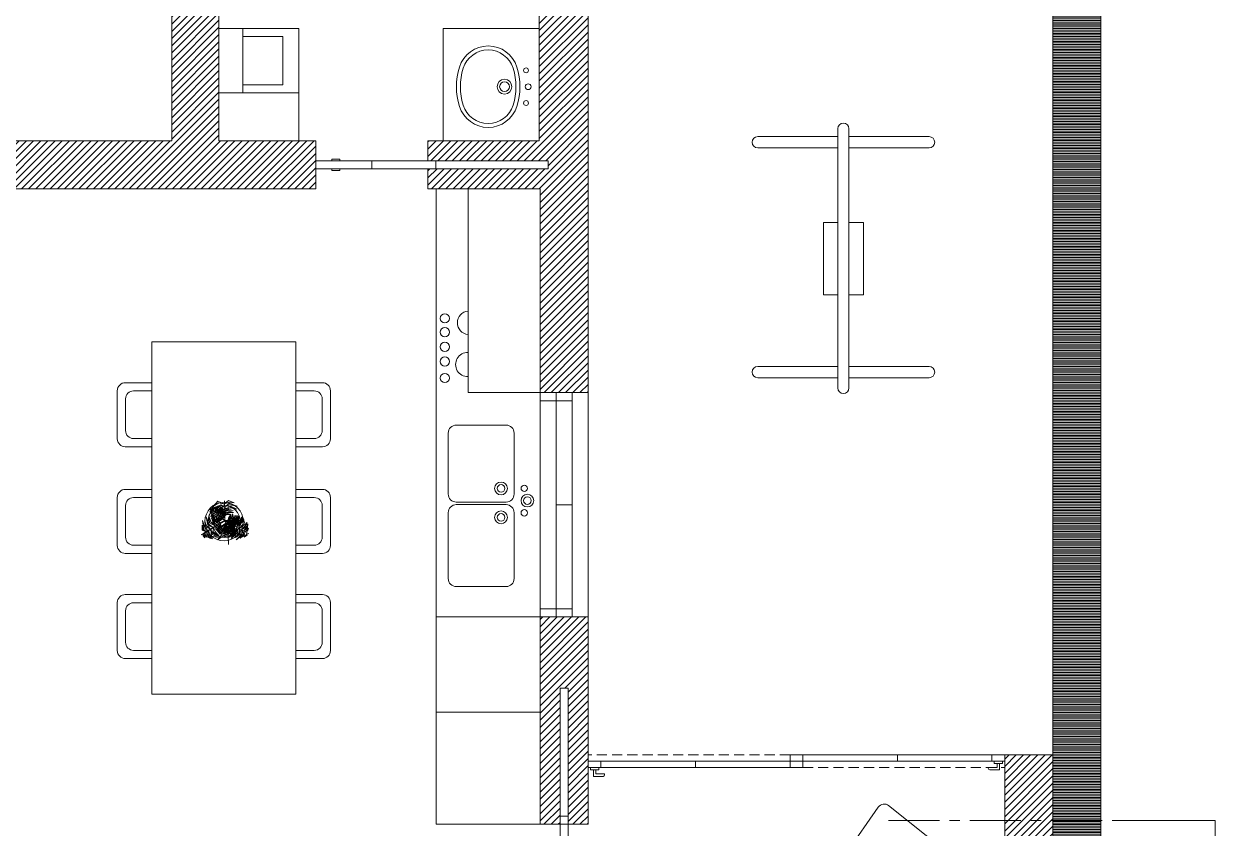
# Model space of a CAD drawing. Header units: millimetres. Extents: x 935 to 13922, y 3203 to 7816.
# Drawn here: x 4312 to 5056, y 6465 to 6967 of the extents above; entities that cross this region are included whole.
import ezdxf

# ---------------------------------------------------------------- set-up
doc = ezdxf.new("R2010")
doc.units = ezdxf.units.MM
doc.linetypes.add('CENTRO', pattern=[50.8, 31.75, -6.35, 6.35, -6.35])
doc.linetypes.add('TRATTEGGIATA2', pattern=[9.525, 6.35, -3.175])
doc.layers.get('0').update_dxf_attribs({"lineweight": 20})
for name, color, linetype, lineweight in [('ALBERO_rami', 33, 'Continuous', 5), ('ARREDI_attrezzature - furniture', 175, 'Continuous', 13), ('Arredo', 7, 'Continuous', 13), ('binario finestra', 160, 'Continuous', 13), ('campiture', 253, 'Continuous', 0), ('finestre', 141, 'Continuous', 13), ('interni', 210, 'Continuous', 13), ('porte', 230, 'Continuous', 13), ('sanitari_bordi', 175, 'Continuous', 13), ('sezioni', 50, 'Continuous', 5)]:
    doc.layers.add(name, color=color, linetype=linetype, lineweight=lineweight)
doc.layers.add('PIANTE', color=7, linetype='Continuous', lineweight=5, true_color=0x007a00)
doc.layers.add('VEGETAZIONE', color=7, linetype='Continuous', lineweight=5, true_color=0x387000)

msp = doc.modelspace()

# ---------------------------------------------------------------- hatches: boundary and pattern name
at = {"layer": 'campiture'}
h = msp.add_hatch(dxfattribs=at)
h.set_pattern_fill('_USER', color=256, pattern_type=0)
h.set_pattern_definition([(0, (0, 0), (0, 1), [])])
h.paths.add_polyline_path([(3574.44, 7025.95), (3574.38, 7026.02), (3574.44, 7026.15), (3574.44, 7313.95), (4274.02, 7313.95), (4274.02, 7343.95), (3544.44, 7343.95), (3544.44, 5741.18), (4984.44, 5741.18), (4984.44, 7343.95), (4404.44, 7343.95), (4404.44, 7313.95), (4954.44, 7313.95), (4954.44, 5771.18), (3574.44, 5771.18)])
h = msp.add_hatch(dxfattribs=at)
h.set_pattern_fill('ANSI31', color=256)
h.set_pattern_definition([(45, (435.8615, -1191.1522), (-2.245064, 2.245064), [])])
h.paths.add_polyline_path([(4034.29, 7018.9), (4034.29, 7036.04), (3724.44, 7036.04), (3724.44, 7006.04), (3728.44, 7006.04), (4004.44, 7006.04), (4004.44, 6842.62), (4004.44, 6836.04), (4034.44, 6836.04), (4034.44, 6863.94), (4096.18, 6863.94), (4096.18, 6893.94), (4034.29, 6893.94)])
h.paths.add_polyline_path([(4274.02, 7036.04), (4244.02, 7036.04), (4244.02, 7007.2), (4274.02, 7007.2)], flags=17)
h.paths.add_polyline_path([(4494.39, 6893.94), (4433.91, 6893.94), (4433.91, 6923.94), (4433.91, 7043.94), (4520.27, 7043.94), (4520.27, 7073.94), (4404.44, 7073.94), (4404.44, 6893.94), (4186.18, 6893.94), (4186.18, 6863.94), (4404.44, 6863.94), (4494.39, 6863.94)])
h.paths.add_polyline_path([(4664.44, 7073.94), (4585.27, 7073.94), (4585.27, 7043.94), (4633.91, 7043.94), (4633.91, 6893.94), (4573.91, 6893.94), (4564.39, 6893.94), (4564.39, 6881.44), (4639.39, 6881.44), (4639.39, 6876.44), (4564.39, 6876.44), (4564.39, 6863.94), (4634.44, 6863.94), (4634.44, 6736.67), (4664.44, 6736.67), (4664.44, 6893.94)])
h.paths.add_polyline_path([(4664.44, 6596.67), (4634.44, 6596.67), (4634.44, 6469.41), (4634.44, 6467.18), (4646.94, 6467.18), (4646.94, 6552.18), (4651.94, 6552.18), (4651.94, 6467.18), (4664.44, 6467.18)])
h.paths.add_polyline_path([(4954.44, 6510.62), (4924.44, 6510.62), (4924.44, 6156.26), (4664.44, 6156.26), (4664.44, 6256.26), (4664.44, 6387.18), (4634.44, 6387.18), (4634.44, 6126.26), (4854.44, 6126.26), (4954.44, 6126.26)])
h.paths.add_polyline_path([(4034.44, 6387.18), (4004.44, 6387.18), (4004.44, 6185.94), (4004.44, 6155.18), (3604.44, 6155.18), (3604.44, 6509.18), (3574.44, 6509.18), (3574.44, 6125.18), (4034.44, 6125.18), (4034.44, 6185.94)])
h.paths.add_polyline_path([(3882.37, 6509.18), (3862.37, 6509.18), (3862.37, 6489.18), (3882.37, 6489.18)])
h.paths.add_polyline_path([(4016.94, 6552.18), (4021.94, 6552.18), (4021.94, 6467.18), (4034.44, 6467.18), (4034.44, 6756.04), (4021.79, 6756.04), (4021.79, 6671.04), (4016.79, 6671.04), (4016.79, 6756.04), (4004.44, 6756.04), (3954.44, 6756.04), (3954.44, 6726.04), (4004.44, 6726.04), (4004.44, 6509.18), (3954.44, 6509.18), (3954.44, 6467.18), (4016.94, 6467.18)])
h.paths.add_polyline_path([(3788.97, 6743.47), (3874.41, 6743.47), (3874.44, 6756.04), (3724.44, 6756.04), (3724.44, 6726.04), (3874.37, 6726.04), (3874.4, 6738.47), (3788.97, 6738.47)])

# ---------------------------------------------------------------- linework, layer by layer
for p, q in [((4984.44, 7343.95), (4984.44, 5741.18)), ((4954.44, 5771.18), (4954.44, 7313.95)), ((4404.44, 6893.94), (4404.44, 7073.94)), ((4664.44, 7073.94), (4664.44, 6893.94)), ((4433.91, 6893.94), (4433.91, 7043.94)), ((4633.91, 7043.94), (4633.91, 6893.88)), ((4186.18, 6893.94), (4404.44, 6893.94)), ((4433.91, 6893.94), (4494.39, 6893.94)), ((4564.39, 6893.94), (4633.91, 6893.94)), ((4664.44, 6893.94), (4664.44, 6736.67)), ((4639.39, 6881.44), (4564.39, 6881.44)), ((4639.39, 6876.44), (4639.39, 6881.44)), ((4564.39, 6876.44), (4639.39, 6876.44)), ((4186.18, 6863.94), (4404.44, 6863.94)), ((4404.44, 6863.94), (4494.39, 6863.94)), ((4564.39, 6863.94), (4634.44, 6863.94)), ((4634.44, 6863.94), (4634.44, 6467.18)), ((4634.44, 6736.67), (4664.44, 6736.67)), ((4664.44, 6736.67), (4664.44, 6596.67)), ((4634.44, 6596.67), (4664.44, 6596.67)), ((4664.44, 6596.67), (4664.44, 6467.18)), ((4646.94, 6467.18), (4646.94, 6552.18)), ((4646.94, 6552.18), (4651.94, 6552.18)), ((4651.94, 6552.18), (4651.94, 6467.18)), ((4790.44, 6510.62), (4790.44, 6506.62)), ((4798.44, 6510.62), (4790.44, 6510.62)), ((4798.44, 6506.62), (4798.44, 6510.62)), ((4916.44, 6506.62), (4916.44, 6510.62)), ((4916.44, 6510.62), (4924.44, 6510.62)), ((4924.44, 6156.26), (4924.44, 6510.62)), ((4954.44, 6510.62), (4924.44, 6510.62)), ((4924.44, 6510.62), (4924.44, 6506.62)), ((4954.44, 6126.26), (4954.44, 6510.62)), ((4954.44, 6510.62), (4954.44, 6126.26)), ((4664.44, 6506.62), (4672.44, 6506.62)), ((4672.44, 6502.62), (4664.44, 6502.62)), ((4672.44, 6506.62), (4672.44, 6502.62)), ((4790.44, 6506.62), (4790.44, 6502.62)), ((4790.44, 6506.62), (4798.44, 6506.62)), ((4790.44, 6502.62), (4798.44, 6502.62)), ((4798.44, 6502.62), (4798.44, 6506.62)), ((4924.44, 6506.62), (4916.44, 6506.62)), ((4634.44, 6467.18), (4664.44, 6467.18))]:
    msp.add_line(p, q)
at = {"layer": 'ALBERO_rami'}
for p, q in [((4820.25, 6896.5), (4770.25, 6896.5)), ((4820.25, 6901.49), (4820.25, 6739.64)), ((4827.25, 6901.49), (4827.25, 6739.64)), ((4877.25, 6896.5), (4827.25, 6896.5)), ((4770.25, 6889.5), (4820.25, 6889.5)), ((4827.25, 6889.5), (4877.25, 6889.5)), ((4811.25, 6797.83), (4811.25, 6842.83)), ((4811.25, 6842.83), (4820.25, 6842.83)), ((4827.25, 6842.83), (4836.25, 6842.83)), ((4836.25, 6842.83), (4836.25, 6797.83)), ((4820.25, 6797.83), (4811.25, 6797.83)), ((4836.25, 6797.83), (4827.25, 6797.83)), ((4820.25, 6753.03), (4770.25, 6753.03)), ((4877.25, 6753.03), (4827.25, 6753.03)), ((4770.25, 6746.03), (4820.25, 6746.03)), ((4827.25, 6746.03), (4877.25, 6746.03))]:
    msp.add_line(p, q, dxfattribs=at)
for centre, start, end in [((4823.75, 6901.49), 0, 180), ((4770.25, 6893), 90, 270), ((4877.25, 6893), 270, 90), ((4770.25, 6749.53), 90, 270), ((4877.25, 6749.53), 270, 90), ((4823.75, 6739.64), 180, 0)]:
    msp.add_arc(centre, 3.5, start, end, dxfattribs=at)
at = {"layer": 'ARREDI_attrezzature - furniture'}
for p, q in [((4433.91, 6963.94), (4433.91, 6923.94)), ((4433.91, 6963.94), (4433.91, 6958.94)), ((4433.91, 6923.94), (4433.91, 6963.94)), ((4448.91, 6963.94), (4433.91, 6963.94)), ((4483.91, 6963.94), (4448.91, 6963.94)), ((4448.91, 6963.94), (4448.91, 6961.44)), ((4448.91, 6961.44), (4448.91, 6923.94)), ((4483.91, 6923.94), (4483.91, 6963.94)), ((4633.91, 6963.94), (4573.91, 6963.94)), ((4573.91, 6963.94), (4573.91, 6893.94)), ((4633.91, 6893.94), (4633.91, 6963.94)), ((4448.91, 6958.94), (4473.91, 6958.94)), ((4473.91, 6958.94), (4473.91, 6928.94)), ((4433.91, 6923.94), (4473.91, 6923.94)), ((4433.91, 6923.94), (4433.91, 6893.94)), ((4448.91, 6923.94), (4433.91, 6923.94)), ((4473.91, 6928.94), (4448.91, 6928.94)), ((4483.91, 6923.94), (4473.91, 6923.94)), ((4483.91, 6893.94), (4483.91, 6923.94)), ((4433.91, 6893.94), (4483.91, 6893.94)), ((4573.91, 6893.94), (4633.91, 6893.94))]:
    msp.add_line(p, q, dxfattribs=at)
at = {"layer": 'Arredo'}
for p, q in [((4494.39, 6893.94), (4494.39, 6863.94)), ((4564.39, 6881.44), (4564.39, 6893.94)), ((4564.39, 6863.94), (4564.39, 6876.44))]:
    msp.add_line(p, q, dxfattribs=at)
at = {"layer": 'binario finestra', "linetype": 'TRATTEGGIATA2'}
for p, q in [((4790.44, 6510.62), (4664.44, 6510.62)), ((4798.44, 6502.62), (4924.44, 6502.62))]:
    msp.add_line(p, q, dxfattribs=at)
at = {"layer": 'finestre'}
for p, q in [((4634.44, 6736.67), (4634.44, 6596.67)), ((4644.44, 6731.67), (4634.44, 6731.67)), ((4644.44, 6731.67), (4644.44, 6736.67)), ((4644.44, 6601.67), (4644.44, 6731.67)), ((4654.44, 6731.67), (4644.44, 6731.67)), ((4654.44, 6731.67), (4654.44, 6736.67)), ((4654.44, 6601.67), (4654.44, 6731.67)), ((4644.44, 6666.67), (4654.44, 6666.67)), ((4644.44, 6601.67), (4634.44, 6601.67)), ((4644.44, 6596.67), (4644.44, 6601.67)), ((4654.44, 6601.67), (4644.44, 6601.67)), ((4654.44, 6596.67), (4654.44, 6601.67)), ((4924.44, 6510.62), (4790.44, 6510.62)), ((4857.44, 6510.62), (4857.44, 6506.62)), ((4924.44, 6506.62), (4664.44, 6506.62)), ((4798.44, 6502.62), (4664.44, 6502.62)), ((4731.44, 6506.62), (4731.44, 6502.62))]:
    msp.add_line(p, q, dxfattribs=at)
at = {"layer": 'finestre', "linetype": 'TRATTEGGIATA2'}
msp.add_line((4634.44, 6601.67), (4634.44, 6731.67), dxfattribs=at)
at = {"layer": 'interni'}
for p, q in [((4569.44, 6467.18), (4569.44, 6863.94)), ((4589.44, 6863.94), (4589.44, 6736.67)), ((4392.03, 6548.37), (4392.03, 6768.37)), ((4392.03, 6768.37), (4482.03, 6768.37)), ((4482.03, 6768.37), (4482.03, 6548.37)), ((4375.5, 6742.89), (4392.03, 6742.89)), ((4498.55, 6742.89), (4482.03, 6742.89)), ((4370.5, 6707.89), (4370.5, 6737.89)), ((4375.64, 6713.03), (4375.64, 6732.76)), ((4380.64, 6737.76), (4392.03, 6737.76)), ((4493.42, 6737.76), (4482.03, 6737.76)), ((4498.42, 6713.03), (4498.42, 6732.76)), ((4503.55, 6707.89), (4503.55, 6737.89)), ((4589.44, 6736.67), (4634.44, 6736.67)), ((4582.1, 6716.44), (4613.17, 6716.44)), ((4577.1, 6673.38), (4577.1, 6711.44)), ((4618.17, 6711.44), (4618.17, 6673.38)), ((4392.03, 6702.89), (4375.5, 6702.89)), ((4392.03, 6708.03), (4380.64, 6708.03)), ((4482.03, 6708.03), (4493.42, 6708.03)), ((4482.03, 6702.89), (4498.55, 6702.89)), ((4370.5, 6641.3), (4370.5, 6671.3)), ((4375.5, 6676.3), (4392.03, 6676.3)), ((4380.64, 6671.17), (4392.03, 6671.17)), ((4498.55, 6676.3), (4482.03, 6676.3)), ((4493.42, 6671.17), (4482.03, 6671.17)), ((4503.55, 6641.3), (4503.55, 6671.3)), ((4375.64, 6646.43), (4375.64, 6666.17)), ((4498.42, 6646.43), (4498.42, 6666.17)), ((4582.1, 6668.38), (4613.17, 6668.38)), ((4613.17, 6666.75), (4582.1, 6666.75)), ((4577.1, 6620.6), (4577.1, 6661.75)), ((4618.17, 6620.6), (4618.17, 6661.75)), ((4392.03, 6641.43), (4380.64, 6641.43)), ((4482.03, 6641.43), (4493.42, 6641.43)), ((4392.03, 6636.3), (4375.5, 6636.3)), ((4482.03, 6636.3), (4498.55, 6636.3)), ((4613.17, 6615.6), (4582.1, 6615.6)), ((4370.5, 6575.65), (4370.5, 6605.65)), ((4375.5, 6610.65), (4392.03, 6610.65)), ((4380.64, 6605.52), (4392.03, 6605.52)), ((4498.55, 6610.65), (4482.03, 6610.65)), ((4493.42, 6605.52), (4482.03, 6605.52)), ((4503.55, 6575.65), (4503.55, 6605.65)), ((4375.64, 6580.79), (4375.64, 6600.52)), ((4498.42, 6580.79), (4498.42, 6600.52)), ((4634.44, 6596.67), (4569.44, 6596.67)), ((4392.03, 6575.79), (4380.64, 6575.79)), ((4482.03, 6575.79), (4493.42, 6575.79)), ((4392.03, 6570.65), (4375.5, 6570.65)), ((4482.03, 6570.65), (4498.55, 6570.65)), ((4482.03, 6548.37), (4392.03, 6548.37)), ((4569.44, 6467.18), (4569.44, 6537.18)), ((4569.44, 6537.18), (4634.44, 6537.18)), ((4826.15, 6450.01), (4845.52, 6477.9)), ((4851.98, 6478.84), (4886.71, 6451.16)), ((4634.44, 6467.18), (4569.44, 6467.18)), ((4995.84, 6469.49), (5055.84, 6469.49)), ((5055.84, 6469.49), (5055.84, 6419.49))]:
    msp.add_line(p, q, dxfattribs=at)
for centre, radius in [((4574.93, 6783.05), 2.87), ((4574.93, 6774.45), 2.87), ((4574.93, 6765.28), 2.87), ((4574.93, 6756.11), 2.87), ((4574.93, 6745.79), 2.87), ((4610.04, 6676.88), 4), ((4610.04, 6676.88), 2.36), ((4624.54, 6676.92), 2), ((4626.5, 6669.29), 4), ((4626.5, 6669.29), 2.36), ((4437.14, 6656.23, 20.18), 12), ((4437.14, 6656.23, 20.18), 10), ((4624.54, 6661.65), 2), ((4610.04, 6658.81), 4), ((4610.04, 6658.81), 2.36)]:
    msp.add_circle(centre, radius, dxfattribs=at)
for centre, radius, start, end in [((4590.11, 6780.33), 7.35, 95.19552, 264.80448), ((4589.24, 6754.23), 7.55, 88.46214, 271.53786), ((4375.5, 6737.89), 5, 90, 180), ((4498.55, 6737.89), 5, 0, 90), ((4380.64, 6732.76), 5, 90, 180), ((4493.42, 6732.76), 5, 0, 90), ((4582.1, 6711.44), 5, 90, 180), ((4613.17, 6711.44), 5, 0, 90), ((4380.64, 6713.03), 5, 180, 270), ((4493.42, 6713.03), 5, 270, 0), ((4375.5, 6707.89), 5, 180, 270), ((4498.55, 6707.89), 5, 270, 0), ((4375.5, 6671.3), 5, 90, 180), ((4380.64, 6666.17), 5, 90, 180), ((4493.42, 6666.17), 5, 0, 90), ((4498.55, 6671.3), 5, 0, 90), ((4582.1, 6673.38), 5, 180, 270), ((4613.17, 6673.38), 5, 270, 0), ((4582.1, 6661.75), 5, 90, 180), ((4613.17, 6661.75), 5, 0, 90), ((4380.64, 6646.43), 5, 180, 270), ((4493.42, 6646.43), 5, 270, 0), ((4375.5, 6641.3), 5, 180, 270), ((4498.55, 6641.3), 5, 270, 0), ((4582.1, 6620.6), 5, 180, 270), ((4613.17, 6620.6), 5, 270, 0), ((4375.5, 6605.65), 5, 90, 180), ((4380.64, 6600.52), 5, 90, 180), ((4493.42, 6600.52), 5, 0, 90), ((4498.55, 6605.65), 5, 0, 90), ((4375.5, 6575.65), 5, 180, 270), ((4380.64, 6580.79), 5, 180, 270), ((4493.42, 6580.79), 5, 270, 0), ((4498.55, 6575.65), 5, 270, 0), ((4849.19, 6475.35), 4.47, 51.44126, 145.22422)]:
    msp.add_arc(centre, radius, start, end, dxfattribs=at)
at = {"layer": 'PIANTE'}
for points in [[(4429.63, 6664.05, 16.39), (4428.43, 6663.49, 16.03), (4428.57, 6664.14, 16.05)], [(4430.76, 6663.03, 16.79), (4430.77, 6662.92, 16.79), (4429.41, 6664.15, 16.29), (4429.4, 6664.26, 16.29)], [(4429.59, 6664.09, 16.36), (4430.44, 6665.58, 15.95), (4429.71, 6665.2, 16.02)], [(4430.48, 6663.46, 16.62), (4431.1, 6664.63, 16.3), (4432.11, 6665.29, 16.17), (4430.31, 6664.73, 16.21)], [(4437.48, 6665.16, 10.53), (4434.75, 6665.4, 10.07), (4430.57, 6664.82, 9.29), (4435.2, 6666.62, 10.27)], [(4437.45, 6667.11, 10.7), (4433.89, 6667.84, 10.15), (4430.63, 6665.71, 9.38), (4433.31, 6668.9, 10.14)], [(4431.92, 6662.08, 16.63), (4432.34, 6664.04, 16.41), (4434.22, 6665.21, 15.98), (4431.77, 6664.39, 16.49)], [(4437.52, 6663.29, 10.37), (4433.96, 6663.77, 9.79), (4432.2, 6663.68, 9.47), (4435.81, 6664.51, 10.18)], [(4432.83, 6661.17, 16.49), (4433.35, 6662.96, 16.69), (4436.39, 6665.67, 15.51), (4432.72, 6663.27, 17.21)], [(4433.67, 6660.33, 15.67), (4434.68, 6662.88, 15.78), (4436.37, 6664.47, 15.15), (4433.93, 6662.95, 16.3)], [(4434.62, 6659.64, 14.83), (4435.48, 6661.99, 14.98), (4438.29, 6664.75, 13.96), (4435, 6662.42, 15.43)], [(4435.42, 6658.84, 14.05), (4436.7, 6661.67, 14.07), (4439.05, 6663.8, 13.16), (4436.14, 6662.08, 14.57)], [(4437.37, 6667.19, 10.7), (4440.57, 6668.36, 10.22), (4443.47, 6667.81, 9.66), (4439.99, 6669.32, 10.41)], [(4437.52, 6662.88, 10.32), (4437.54, 6662.77, 10.32), (4437.43, 6668.96, 10.86), (4437.41, 6669.07, 10.86)], [(4437.51, 6663.7, 10.38), (4441.19, 6664.79, 9.81), (4445.16, 6663.95, 9.03), (4441.09, 6665.85, 9.92)], [(4437.53, 6662.37, 9.79), (4440.01, 6663.25, 10), (4442.76, 6663.17, 9.19), (4439.85, 6664.03, 10.83)], [(4437.56, 6665.41, 10.51), (4440.44, 6666.57, 10.1), (4445.37, 6665.75, 9.15), (4440.42, 6667.54, 10.18)], [(4427.22, 6650.58, 10.84), (4425.27, 6651.86, 10.56), (4423.71, 6656.83, 9.55), (4424.5, 6651.11, 10.69)], [(4428.8, 6651.44, 10.7), (4426.19, 6653.63, 10.22), (4425.21, 6656.42, 9.66), (4425.65, 6652.64, 10.41)], [(4430.25, 6652.49, 10.51), (4427.81, 6654.41, 10.1), (4426.05, 6659.08, 9.15), (4426.97, 6653.91, 10.18)], [(4431.76, 6653.31, 10.38), (4428.96, 6655.95, 9.81), (4427.71, 6659.8, 9.03), (4428.1, 6655.33, 9.92)], [(4430.24, 6663.5, 16.61), (4429.16, 6662.48, 16.31), (4428.3, 6662.13, 16.05), (4429.07, 6663.26, 16.25)], [(4432.02, 6661.9, 16.65), (4429.74, 6660.31, 16.22), (4428.97, 6659.19, 15.97), (4429.48, 6660.98, 16.34)], [(4431.29, 6662.55, 16.73), (4429.13, 6661.38, 16.39), (4429.99, 6662.68, 16.69)], [(4433, 6661.02, 16.35), (4430.41, 6659.53, 16.39), (4429.23, 6658.17, 15.98), (4430.06, 6659.94, 16.78)], [(4432.89, 6653.99, 9.79), (4430.89, 6655.7, 10), (4429.59, 6658.11, 9.19), (4430.3, 6655.16, 10.83)], [(4433.75, 6660.33, 15.64), (4431.28, 6658.74, 15.57), (4430.36, 6656.03, 14.21), (4430.43, 6658.91, 15.99)], [(4433.98, 6654.56, 8.59), (4432.23, 6656.04, 8.77), (4430.57, 6659.08, 7.77), (4431.08, 6656.67, 9.16)], [(4434.71, 6659.47, 14.74), (4432.96, 6658.11, 14.54), (4430.75, 6655.59, 13.79), (4432.65, 6658.9, 15.16)], [(4432.79, 6661.2, 16.54), (4432.8, 6661.09, 16.54), (4430.77, 6662.92, 16.78), (4430.76, 6663.03, 16.78)], [(4437.53, 6662.3, 9.75), (4435.68, 6662.72, 9.75), (4431.57, 6662.81, 8.9), (4434.78, 6663.4, 10.22)], [(4435.95, 6658.35, 13.05), (4434.72, 6657.47, 13.23), (4432.19, 6655.34, 12.71), (4434.04, 6657.14, 13.84)], [(4435.62, 6658.65, 13.88), (4433.28, 6656.95, 13.69), (4432.26, 6655.96, 13.45), (4434.02, 6658.28, 14.25)], [(4434.88, 6655.18, 7.48), (4433.47, 6656.41, 7.6), (4432.47, 6658.44, 6.86), (4432.98, 6656.21, 8.11)], [(4435.82, 6658.48, 13.68), (4435.83, 6658.36, 13.68), (4432.8, 6661.09, 16.53), (4432.79, 6661.2, 16.53)], [(4437.55, 6661.08, 8.54), (4435.94, 6661.6, 8.69), (4432.87, 6661.75, 8.13), (4436.17, 6662.21, 9.35)], [(4436.22, 6658.12, 11.73), (4435.12, 6657.38, 12.05), (4433.2, 6655.8, 11.75), (4435.13, 6657.62, 12.75)], [(4437.57, 6659.98, 7.44), (4435.96, 6660.62, 7.7), (4433.54, 6660.93, 7.46), (4436.03, 6661.18, 8.29)], [(4436.45, 6657.9, 10.52), (4435.33, 6657.18, 10.97), (4433.78, 6655.98, 10.95), (4435.26, 6657.34, 11.61)], [(4436.84, 6657.56, 8.56), (4436.85, 6657.45, 8.56), (4435.83, 6658.36, 13.68), (4435.82, 6658.48, 13.68)], [(4435.92, 6658.38, 13.11), (4436.89, 6660.19, 13.59), (4438.19, 6661.98, 12.98), (4436.65, 6660.25, 14.48)], [(4436.16, 6658.09, 11.79), (4437, 6659.67, 12.21), (4438.63, 6661.93, 11.45), (4437.37, 6660.55, 12.74)], [(4436.43, 6657.93, 10.58), (4437.12, 6659.21, 10.9), (4438.2, 6660.66, 10.31), (4437.04, 6659.37, 11.46)], [(4436.47, 6656.14, 5.63), (4436.48, 6656.03, 5.63), (4437.64, 6656.73), (4437.63, 6656.84)], [(4436.84, 6657.56, 8.56), (4436.85, 6657.45, 8.56), (4437.67, 6656.7, 2.25), (4437.66, 6656.81, 2.25)], [(4437.48, 6661.15, 8.59), (4439.64, 6661.92, 8.77), (4443.1, 6661.83, 7.77), (4440.76, 6662.6, 9.16)], [(4437.61, 6658.2, 5.63), (4437.62, 6658.09, 5.63), (4437.54, 6662.77, 10.32), (4437.52, 6662.88, 10.32)], [(4437.57, 6660.06, 7.48), (4439.34, 6660.66, 7.6), (4441.59, 6660.51, 6.86), (4439.41, 6661.19, 8.11)], [(4437.61, 6658.2, 5.63), (4437.62, 6658.09, 5.63), (4437.64, 6656.73), (4437.63, 6656.84)], [(4438.82, 6656.18, 5.63), (4438.83, 6656.07, 5.63), (4437.64, 6656.73), (4437.63, 6656.84)], [(4438.07, 6655.78, 8.56), (4438.08, 6655.67, 8.56), (4437.67, 6656.7, 2.25), (4437.66, 6656.81, 2.25)], [(4439.01, 6656.85, 12.39), (4439.03, 6656.73, 12.39), (4437.91, 6656.72, 6.08), (4437.9, 6656.83, 6.08)], [(4439.01, 6656.85, 12.39), (4439.03, 6656.73, 12.39), (4440.4, 6656.75, 17.51), (4440.38, 6656.86, 17.51)], [(4439.52, 6656.85, 14.35), (4439.87, 6658.14, 14.8), (4440.2, 6659.07, 14.78), (4440.02, 6658.08, 15.44)], [(4439.56, 6656.85, 14.41), (4439.81, 6656.44, 14.73), (4440, 6654.64, 14.14), (4439.98, 6656.37, 15.29)], [(4439.85, 6656.86, 15.56), (4440.15, 6658.14, 15.88), (4440.51, 6659.59, 15.58), (4440.31, 6657.95, 16.58)], [(4439.87, 6656.91, 15.62), (4440.21, 6656.18, 16.04), (4440.55, 6653.42, 15.28), (4440.53, 6655.28, 16.57)], [(4440.2, 6656.86, 16.88), (4440.5, 6658.34, 17.06), (4440.94, 6660.62, 16.54), (4440.79, 6659.05, 17.67)], [(4440.24, 6656.86, 16.94), (4440.64, 6655.87, 17.42), (4440.9, 6653.68, 16.81), (4440.86, 6655.99, 18.31)], [(4440.38, 6655.32, 7.44), (4441.74, 6656.4, 7.7), (4443.22, 6658.34, 7.46), (4442.2, 6656.06, 8.29)], [(4440.38, 6656.86, 17.51), (4440.4, 6656.75, 17.51), (4444.47, 6656.79, 20.36), (4444.46, 6656.91, 20.36)], [(4440.65, 6656.87, 17.71), (4441.22, 6659.71, 17.52), (4441.31, 6660.11, 17.28), (4441.57, 6658.22, 18.08)], [(4440.92, 6656.87, 17.88), (4441.9, 6653.92, 17.9), (4441.62, 6652.33, 16.99), (4442.58, 6653.99, 18.39)], [(4441.34, 6654.79, 8.54), (4442.6, 6655.93, 8.69), (4444.27, 6658.51, 8.13), (4443.01, 6655.42, 9.35)], [(4441.88, 6656.88, 18.57), (4442.23, 6659.07, 18.37), (4442.32, 6660.95, 17.62), (4443, 6658.69, 18.99)], [(4442.06, 6656.82, 18.66), (4443.01, 6654.5, 18.81), (4442.82, 6652.14, 17.79), (4443.65, 6654.51, 19.26)], [(4442.41, 6654.2, 9.75), (4443.7, 6655.59, 9.75), (4445.83, 6659.1, 8.9), (4444.73, 6656.03, 10.22)], [(4443.16, 6656.89, 19.47), (4443.9, 6659.73, 19.4), (4443.92, 6660.08, 18.04), (4444.8, 6658.72, 19.82)], [(4443.22, 6656.95, 19.5), (4444.2, 6654.39, 19.61), (4444.05, 6653.64, 18.98), (4444.8, 6654.85, 20.13)], [(4443.28, 6653.72, 10.37), (4445.46, 6656.55, 9.79), (4446.27, 6658.13, 9.47), (4445.19, 6654.59, 10.18)], [(4444.18, 6656.9, 20.18), (4445.08, 6659.75, 20.22), (4445.18, 6660.08, 19.81), (4445.61, 6659.69, 20.61)], [(4444.41, 6656.91, 20.32), (4445.24, 6655.24, 20.52), (4445.38, 6653.73, 19.34), (4445.91, 6655.44, 21.04)], [(4444.46, 6656.91, 20.37), (4444.47, 6656.79, 20.37), (4447.2, 6656.82, 20.61), (4447.19, 6656.94, 20.61)], [(4444.91, 6652.81, 10.53), (4446.49, 6655.06, 10.07), (4448.07, 6658.97, 9.29), (4447.32, 6654.05, 10.27)], [(4445.5, 6656.92, 20.48), (4446.09, 6659.63, 20.05), (4446.06, 6659.51, 19.8), (4446.74, 6659.31, 20.17)], [(4445.69, 6656.86, 20.46), (4446.71, 6655.12, 20.24), (4446.66, 6653.98, 19.81), (4447.37, 6655.26, 20.32)], [(4446.62, 6651.87, 10.7), (4449.03, 6654.58, 10.15), (4448.81, 6658.47, 9.38), (4450.23, 6654.55, 10.14)], [(4447.19, 6656.94, 20.62), (4447.2, 6656.82, 20.62), (4449.03, 6656.84, 20.12), (4449.02, 6656.96, 20.12)], [(4447.69, 6656.81, 20.45), (4448.02, 6655.52, 20.13), (4447.84, 6655.12, 20), (4448.67, 6655.99, 20.04)], [(4447.89, 6656.94, 20.44), (4447.99, 6658.42, 20.14), (4448.39, 6659.26, 19.88), (4448.59, 6657.91, 20.08)], [(4448.71, 6656.95, 20.22), (4449.21, 6658.18, 19.86), (4449.56, 6657.6, 19.88)], [(4424.48, 6648.93, 9.42), (4424.49, 6648.82, 9.42), (4423.05, 6647.95, 7.75), (4423.04, 6648.06, 7.75)], [(4425.91, 6649.88, 10.19), (4423.97, 6651.26, 9.33), (4423.41, 6654.02, 9.25), (4423.4, 6650.73, 9.01)], [(4427.14, 6650.53, 10.87), (4427.16, 6650.42, 10.87), (4424.49, 6648.82, 9.42), (4424.48, 6648.93, 9.42)], [(4425.17, 6649.34, 9.81), (4426.08, 6646.52, 8.94), (4424.72, 6647.95, 9.11)], [(4426.12, 6649.92, 10.33), (4427.51, 6646.81, 9.48), (4428.68, 6645.54, 9.32), (4426.64, 6646.76, 9.2)], [(4432.45, 6653.73, 10.32), (4432.47, 6653.61, 10.32), (4427.16, 6650.42, 10.86), (4427.15, 6650.54, 10.86)], [(4427.5, 6650.75, 10.84), (4428.44, 6647.18, 10.3), (4429.86, 6645.4, 9.88), (4427.7, 6646.83, 10.39)], [(4428.83, 6651.54, 10.7), (4429.98, 6648.1, 10.15), (4433.45, 6646.34, 9.38), (4429.35, 6647.07, 10.14)], [(4430.5, 6652.55, 10.53), (4431.66, 6650.06, 10.07), (4434.26, 6646.73, 9.29), (4430.38, 6649.85, 10.27)], [(4432.1, 6653.51, 10.37), (4433.47, 6650.2, 9.79), (4434.43, 6648.72, 9.47), (4431.9, 6651.43, 10.18)], [(4436.47, 6656.14, 5.63), (4436.48, 6656.03, 5.63), (4432.46, 6653.61, 10.32), (4432.45, 6653.73, 10.32)], [(4432.96, 6654.03, 9.75), (4433.52, 6652.21, 9.75), (4435.49, 6648.61, 8.9), (4433.38, 6651.09, 10.22)], [(4438.78, 6654.01, 14.05), (4436.37, 6652.04, 14.07), (4433.32, 6651.17, 13.16), (4436.69, 6651.42, 14.57)], [(4439.14, 6652.93, 14.83), (4437.32, 6651.21, 14.98), (4433.58, 6649.98, 13.96), (4437.56, 6650.61, 15.43)], [(4434, 6654.65, 8.54), (4434.36, 6653, 8.69), (4435.76, 6650.26, 8.13), (4433.71, 6652.89, 9.35)], [(4439.76, 6647.7, 10.84), (4436.2, 6648.67, 10.3), (4433.95, 6648.33, 9.88), (4436.27, 6649.49, 10.39)], [(4438.44, 6655, 11.79), (4436.99, 6653.96, 12.21), (4434.53, 6652.66, 11.45), (4436.26, 6653.34, 12.74)], [(4434.94, 6655.22, 7.44), (4435.2, 6653.5, 7.7), (4436.14, 6651.25, 7.46), (4434.67, 6653.28, 8.29)], [(4439.73, 6649.31, 10.33), (4436.35, 6649.66, 9.48), (4434.67, 6649.29, 9.32), (4436.74, 6650.44, 9.2)], [(4440.06, 6650.77, 16.49), (4438.8, 6649.4, 16.69), (4434.87, 6648.31, 15.51), (4439.23, 6648.84, 17.21)], [(4438.53, 6654.64, 13.11), (4436.85, 6653.45, 13.59), (4434.9, 6652.42, 12.98), (4437.04, 6653.29, 14.48)], [(4439.68, 6651.89, 15.67), (4437.64, 6650.06, 15.78), (4435.42, 6649.38, 15.15), (4438.28, 6649.66, 16.3)], [(4438.27, 6655.27, 10.58), (4437.08, 6654.43, 10.9), (4435.47, 6653.6, 10.31), (4437.08, 6654.25, 11.46)], [(4439.69, 6651.88, 8.8), (4437.84, 6651.79, 8.4), (4436.79, 6652.04, 7.87), (4438.48, 6652.4, 7.96)], [(4439.71, 6650.42, 9.81), (4436.81, 6651.04, 8.94), (4438.73, 6651.51, 9.11)], [(4440.48, 6649.55, 16.63), (4439.23, 6647.98, 16.41), (4437.03, 6647.77, 15.98), (4439.59, 6647.42, 16.49)], [(4438.07, 6655.78, 8.56), (4438.08, 6655.67, 8.56), (4438.59, 6654.4, 13.68), (4438.58, 6654.51, 13.68)], [(4439.67, 6652.63, 8.05), (4438.14, 6652.94, 7.34), (4438.86, 6653.32, 7.14)], [(4438.26, 6655.31, 10.52), (4439.59, 6655.45, 10.97), (4441.51, 6655.84, 10.95), (4439.58, 6655.28, 11.61)], [(4438.38, 6655.01, 11.73), (4439.69, 6655.18, 12.05), (4442.1, 6655.75, 11.75), (4439.57, 6654.97, 12.75)], [(4438.51, 6654.68, 13.05), (4440, 6654.93, 13.23), (4443.22, 6655.71, 12.71), (4440.77, 6654.92, 13.84)], [(4438.58, 6654.51, 13.68), (4438.59, 6654.4, 13.68), (4440.09, 6650.61, 16.53), (4440.08, 6650.72, 16.53)], [(4438.68, 6654.26, 13.88), (4441.53, 6654.75, 13.69), (4442.88, 6655.19, 13.45), (4440.28, 6653.89, 14.25)], [(4438.82, 6656.18, 5.63), (4438.83, 6656.07, 5.63), (4442.93, 6653.8, 10.32), (4442.92, 6653.91, 10.32)], [(4440.45, 6655.28, 7.48), (4440.09, 6653.45, 7.6), (4438.83, 6651.57, 6.86), (4440.51, 6653.13, 8.11)], [(4439.13, 6653.12, 14.74), (4441.3, 6653.57, 14.54), (4444.4, 6654.85, 13.79), (4441.23, 6652.72, 15.16)], [(4441.44, 6654.82, 8.59), (4441.02, 6652.56, 8.77), (4439.22, 6649.61, 7.77), (4441.06, 6651.26, 9.16)], [(4439.6, 6651.93, 15.64), (4442.52, 6652.26, 15.57), (4444.56, 6654.28, 14.21), (4443.21, 6651.73, 15.99)], [(4439.67, 6652.67, 7.98), (4441.77, 6652.85, 7.31), (4440.8, 6653.18, 7.2)], [(4439.7, 6651.23, 9.42), (4439.71, 6651.12, 9.42), (4439.68, 6652.8, 7.75), (4439.67, 6652.91, 7.75)], [(4439.76, 6648.12, 10.87), (4439.77, 6648.01, 10.87), (4439.71, 6651.12, 9.42), (4439.7, 6651.23, 9.42)], [(4439.76, 6648.03, 10.84), (4441.84, 6649.08, 10.56), (4446.92, 6647.94, 9.55), (4441.58, 6650.13, 10.69)], [(4439.81, 6649.51, 10.19), (4441.97, 6650.5, 9.33), (4444.64, 6649.61, 9.25), (4441.8, 6651.26, 9.01)], [(4439.85, 6651.67, 8.94), (4441.46, 6651.85, 8.39), (4442.92, 6651.46, 8.44), (4440.88, 6652.48, 7.88)], [(4439.98, 6650.98, 16.35), (4442.96, 6651.17, 16.39), (4444.62, 6651.86, 15.98), (4443.09, 6650.65, 16.78)], [(4443.63, 6653.52, 10.38), (4442.74, 6649.78, 9.81), (4440.03, 6646.77, 9.03), (4443.7, 6649.34, 9.92)], [(4440.08, 6650.72, 16.54), (4440.09, 6650.61, 16.54), (4441.1, 6648.07, 16.78), (4441.09, 6648.18, 16.78)], [(4440.47, 6649.76, 16.65), (4443.21, 6650.17, 16.22), (4444.4, 6650.84, 15.97), (4443.15, 6649.46, 16.34)], [(4442.47, 6654.16, 9.79), (4441.99, 6651.58, 10), (4440.55, 6649.24, 9.19), (4442.75, 6651.33, 10.83)], [(4440.83, 6648.85, 16.73), (4443.28, 6648.94, 16.39), (4441.93, 6648.16, 16.69)], [(4445.09, 6652.62, 10.51), (4444.65, 6649.55, 10.1), (4441.48, 6645.68, 9.15), (4445.5, 6649.07, 10.18)], [(4442.92, 6653.91, 10.32), (4442.93, 6653.8, 10.32), (4448.35, 6650.8, 10.86), (4448.33, 6650.91, 10.86)], [(4446.73, 6651.89, 10.7), (4446.14, 6648.54, 10.22), (4444.21, 6646.3, 9.66), (4447.27, 6648.56, 10.41)], [(4448.26, 6650.95, 10.84), (4448.13, 6648.63, 10.56), (4444.6, 6644.79, 9.55), (4449.17, 6648.33, 10.69)], [(4449.52, 6650.17, 10.19), (4449.29, 6647.8, 9.33), (4447.19, 6645.93, 9.25), (4450.03, 6647.57, 9.01)], [(4447.98, 6651.11, 10.84), (4450.59, 6653.71, 10.3), (4451.43, 6655.83, 9.88), (4451.27, 6653.25, 10.39)], [(4448.34, 6650.91, 10.87), (4448.35, 6650.8, 10.87), (4451.07, 6649.29, 9.42), (4451.06, 6649.4, 9.42)], [(4449.39, 6650.33, 10.33), (4451.38, 6653.09, 9.48), (4451.89, 6654.74, 9.32), (4451.86, 6652.36, 9.2)], [(4451.36, 6649.05, 8.94), (4450.71, 6647.57, 8.39), (4449.65, 6646.5, 8.44), (4451.55, 6647.75, 7.88)], [(4450.36, 6649.8, 9.81), (4452.35, 6652, 8.94), (4451.79, 6650.1, 9.11)], [(4451.06, 6649.4, 9.42), (4451.08, 6649.29, 9.42), (4452.54, 6648.48, 7.75), (4452.53, 6648.59, 7.75)], [(4423.92, 6648.59, 8.8), (4424.92, 6647.04, 8.4), (4425.23, 6646, 7.87), (4424.07, 6647.29, 7.96)], [(4439.79, 6646.15, 10.7), (4436.23, 6646.88, 10.15), (4432.97, 6644.75, 9.38), (4435.66, 6647.94, 10.14)], [(4441.15, 6647.68, 16.62), (4440.07, 6646.9, 16.3), (4438.88, 6646.76, 16.17), (4440.74, 6646.46, 16.21)], [(4439.72, 6646.23, 10.7), (4442.91, 6647.4, 10.22), (4445.82, 6646.85, 9.66), (4442.33, 6648.36, 10.41)], [(4439.87, 6641.92, 10.32), (4439.88, 6641.81, 10.32), (4439.77, 6648, 10.86), (4439.76, 6648.11, 10.86)], [(4441.09, 6648.18, 16.79), (4441.1, 6648.07, 16.79), (4441.78, 6646.37, 16.29), (4441.77, 6646.48, 16.29)], [(4441.35, 6647.54, 16.61), (4442.77, 6647.97, 16.31), (4443.69, 6647.9, 16.05), (4442.5, 6647.23, 16.25)]]:
    msp.add_3dface(points, dxfattribs=at)
at = {"layer": 'porte'}
for p, q in [((4564.39, 6881.44), (4494.39, 6881.44)), ((4494.39, 6881.44), (4504.39, 6881.44)), ((4504.39, 6881.44), (4504.39, 6882.44)), ((4504.39, 6882.44), (4509.39, 6882.44)), ((4509.39, 6882.44), (4509.39, 6881.44)), ((4529.39, 6876.44), (4529.39, 6881.44)), ((4569.39, 6876.44), (4569.39, 6881.44)), ((4564.39, 6876.44), (4494.39, 6876.44)), ((4494.39, 6876.44), (4504.39, 6876.44)), ((4504.39, 6876.44), (4504.39, 6875.44)), ((4504.39, 6875.44), (4509.39, 6875.44)), ((4509.39, 6875.44), (4509.39, 6876.44)), ((4667.69, 6501.14), (4667.69, 6497.14)), ((4669.19, 6498.64), (4669.19, 6501.14)), ((4914.19, 6502.14), (4914.19, 6502.64)), ((4914.19, 6502.64), (4919.69, 6502.64)), ((4921.19, 6501.14), (4915.19, 6501.14)), ((4919.69, 6502.64), (4919.69, 6505.14)), ((4921.19, 6505.14), (4921.19, 6501.14)), ((4667.69, 6497.14), (4673.69, 6497.14)), ((4674.69, 6498.64), (4669.19, 6498.64)), ((4674.69, 6498.14), (4674.69, 6498.64)), ((4646.94, 6472.18), (4651.94, 6472.18)), ((4646.94, 6467.18), (4646.94, 6387.18)), ((4651.94, 6467.18), (4651.94, 6387.18))]:
    msp.add_line(p, q, dxfattribs=at)
for points in [[(4665.89, 6502.62), (4670.99, 6502.62), (4670.99, 6501.14), (4665.89, 6501.14)], [(4922.99, 6506.62), (4917.89, 6506.62), (4917.89, 6505.14), (4922.99, 6505.14)]]:
    msp.add_lwpolyline(points, close=True, dxfattribs=at)
for centre, start, end in [((4915.19, 6502.14), 180, 270), ((4673.69, 6498.14), 270, 0)]:
    msp.add_arc(centre, 1, start, end, dxfattribs=at)
at = {"layer": 'sanitari_bordi'}
for centre, radius in [((4625.65, 6937.9), 1.53), ((4612.22, 6927.69), 4.6), ((4612.22, 6927.69), 3.06), ((4626.98, 6927.69), 1.79), ((4625.65, 6917.47), 1.53)]:
    msp.add_circle(centre, radius, dxfattribs=at)
for centre, radius, start, end in [((4602.01, 6934.27), 18.84, 17.6258, 162.3742), ((4602.01, 6934.27), 16.34, 17.6258, 162.3742), ((4622.74, 6927.69), 40.59, 162.3742, 197.6258), ((4622.74, 6927.69), 38.09, 162.3742, 197.6258), ((4581.28, 6927.69), 38.09, 342.3742, 17.6258), ((4581.28, 6927.69), 40.59, 342.3742, 17.6258), ((4602.01, 6921.1), 18.84, 197.6258, 342.3742), ((4602.01, 6921.1), 16.34, 197.6258, 342.3742)]:
    msp.add_arc(centre, radius, start, end, dxfattribs=at)
at = {"layer": 'sezioni', "linetype": 'CENTRO'}
msp.add_line((4851.93, 6469.49), (4995.84, 6469.49), dxfattribs=at)
at = {"layer": 'VEGETAZIONE'}
for p, q in [((4984.44, 7343.95), (4984.44, 5741.18)), ((4954.44, 7313.95), (4954.44, 5771.18))]:
    msp.add_line(p, q, dxfattribs=at)

doc.saveas('drawing.dxf')
